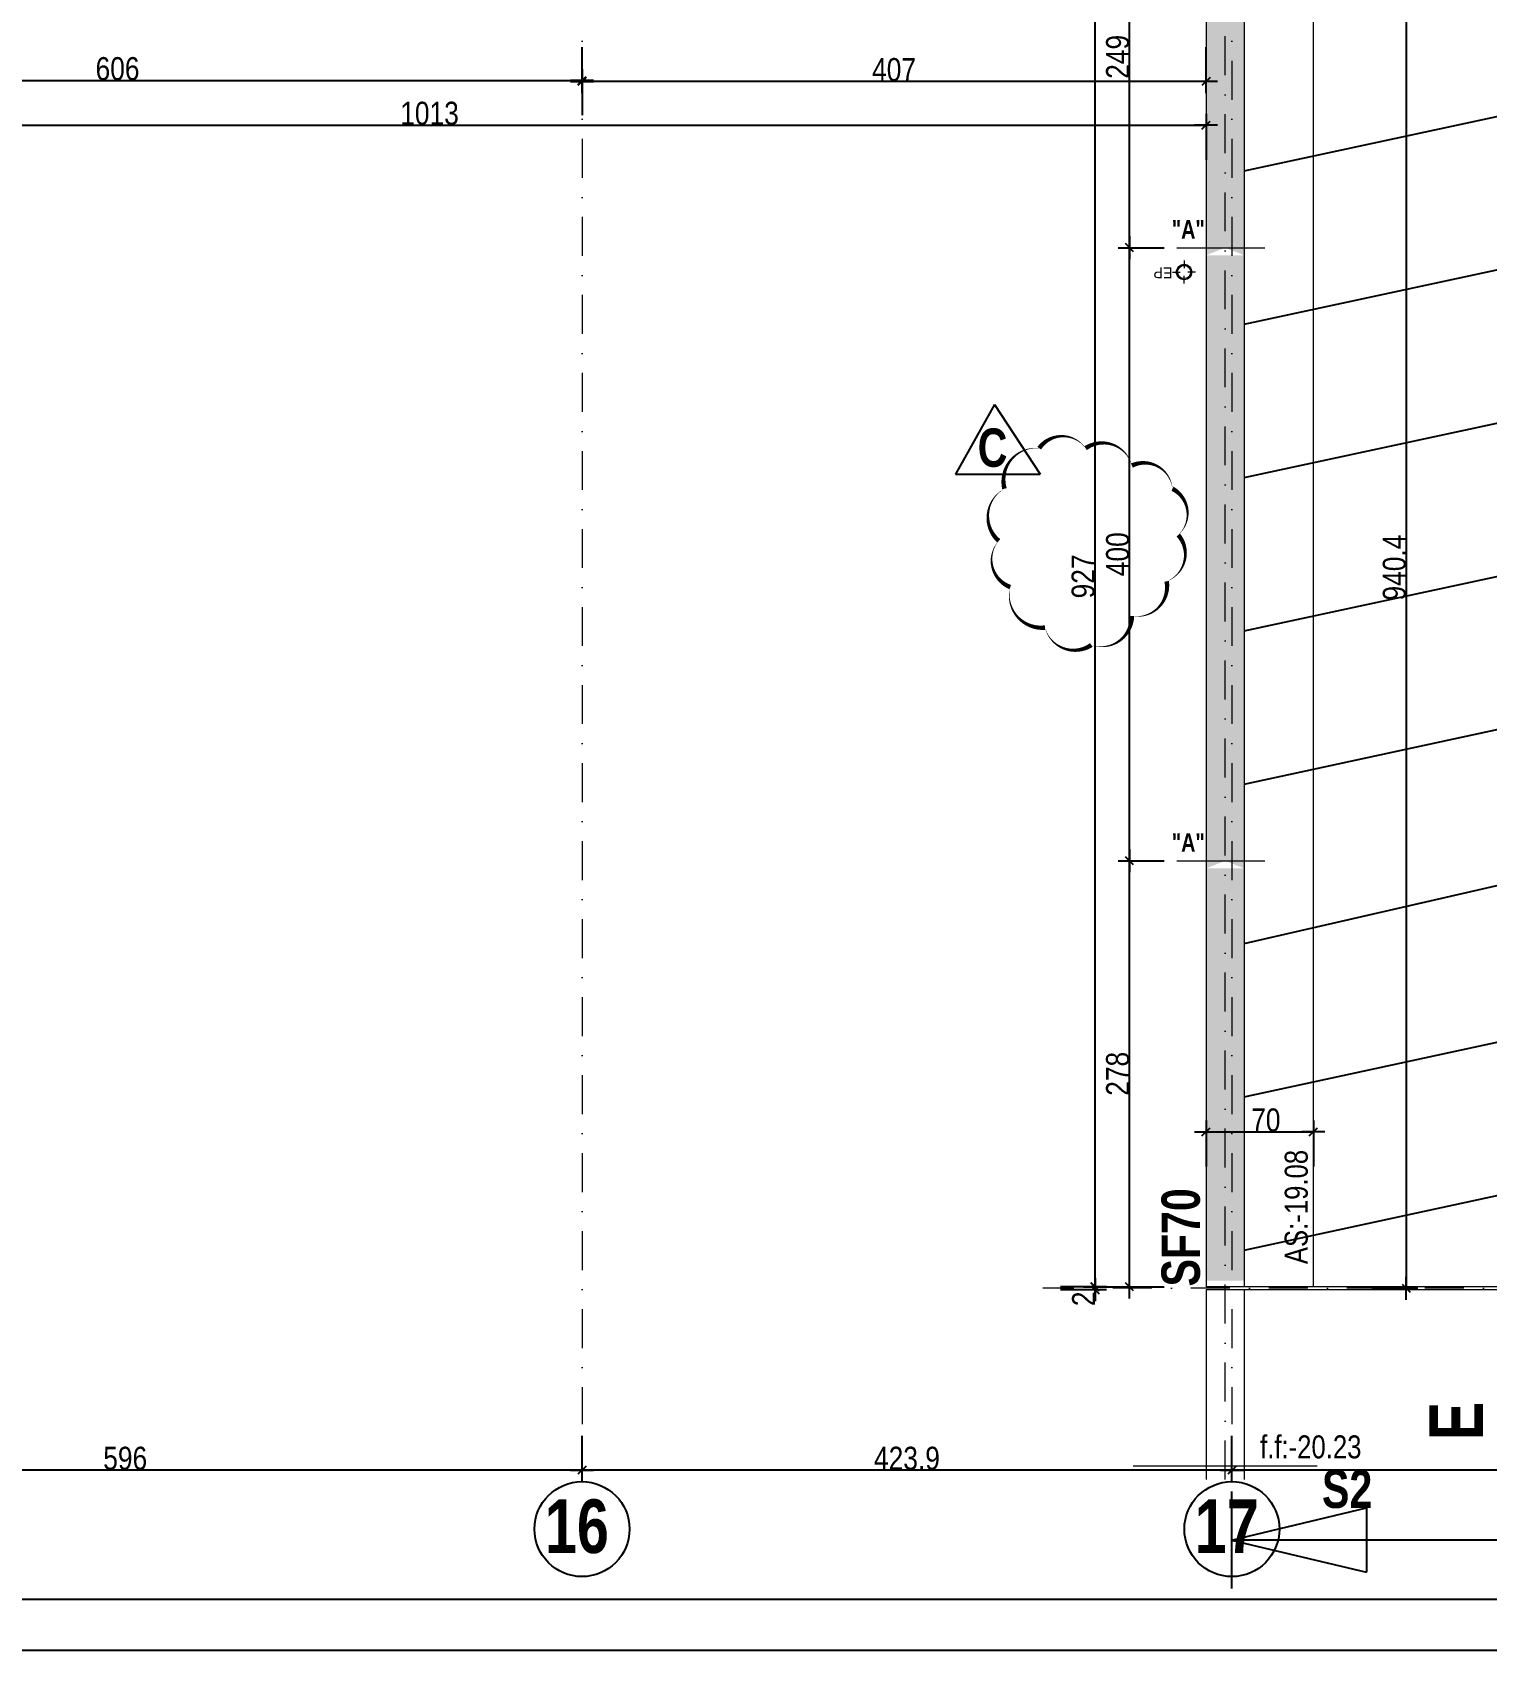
# Model space of a CAD drawing. Header units: centimetres. Extents: x -40 to 58779, y 2083 to 6283.
# Drawn here: x 55400 to 56349, y 2083 to 3139 of the extents above; entities that cross this region are included whole.
import ezdxf
from ezdxf.enums import TextEntityAlignment as Align

# ---------------------------------------------------------------- set-up
doc = ezdxf.new("R2010")
doc.units = ezdxf.units.CM
doc.header["$PDMODE"] = 1
doc.header["$PDSIZE"] = -2
doc.linetypes.add('TIRETPTX2', pattern=[50.8, 25.4, -12.7, 0, -12.7])
for name, color, linetype in [('01_cote_gen', 4, 'Continuous'), ('01_poch_murs', 253, 'Continuous'), ('01_texte', 230, 'Continuous'), ('AA_COTES', 2, 'Continuous')]:
    doc.layers.add(name, color=color, linetype=linetype)
for name, color, linetype, lineweight in [('01_murs_coup', 5, 'Continuous', 60), ('01_sem', 42, 'Continuous', 15), ('01_tram_axes', 2, 'TIRETPTX2', 9), ('B Général', 7, 'Continuous', 5), ('C ANNOTATIONS-prestations', 7, 'Continuous', 5)]:
    doc.layers.add(name, color=color, linetype=linetype, lineweight=lineweight)
doc.styles.add('Eurostile', font='')
doc.styles.add('impact', font='impact.ttf')
doc.styles.add('MATTE_TXT', font='arial.ttf')
doc.styles.add('STYLE2', font='ARIALN.TTF')
doc.styles.get('Eurostile').set_extended_font_data('Eurostile')
doc.dimstyles.new('JB50', dxfattribs={"dimscale": 0.1, "dimtxt": 150, "dimasz": 15, "dimexe": 0.1, "dimexo": 0.1, "dimgap": 0.09, "dimtad": 1, "dimdec": 1, "dimdsep": 46, "dimtxsty": 'STYLE2', "dimblk1": 'BOND_G', "dimblk2": 'BOND_D', "dimsah": 1, "dimcen": 1.5, "dimdle": 0.01, "dimse1": 1, "dimse2": 1, "dimclrd": 4, "dimclre": 2, "dimclrt": 6, "dimazin": 2, "dimtfac": 2.333333, "dimtdec": 1, "dimtix": 1, "dimtmove": 2, "dimatfit": 3, "dimldrblk": 'BOND_G', "dimfxl": 1, "dimtolj": 1, "dimtzin": 0, "dimarcsym": 0})

# ---------------------------------------------------------------- blocks, each defined once
blk = doc.blocks.new('EP')
at = {"layer": 'B Général', "color": 7, "linetype": 'Continuous', "lineweight": 5}
for p, q in [((-7.5, 0), (-2.5, 0)), ((0, 7.5), (0, 2.5)), ((7.5, 0), (2.5, 0)), ((0, -7.5), (0, -2.5))]:
    blk.add_line(p, q, dxfattribs=at)
at = {"layer": 'B Général', "color": 7, "linetype": 'Continuous', "lineweight": 5, "flags": 128}
for points in [[(-5, 0, -1), (5, 0, -1)], [(-4.3, 0, -1), (4.3, 0, -1)]]:
    blk.add_lwpolyline(points, format="xyb", close=True, dxfattribs=at)
at = {"layer": 'C ANNOTATIONS-prestations', "insert": (7.5, 4), "char_height": 7.06, "attachment_point": 1, "line_spacing_factor": 0.894142, "style": 'Eurostile'}
blk.add_mtext('EP', dxfattribs=at)
blk = doc.blocks.new('BOND_G')
at = {"layer": 'AA_COTES', "color": 0}
for p, q in [((0, -5), (0, 15)), ((5, 0), (-5, 0)), ((1.77, 1.77), (-1.77, -1.77))]:
    blk.add_line(p, q, dxfattribs=at)
blk = doc.blocks.new('BOND_D')
at = {"layer": 'AA_COTES', "color": 0}
for p, q in [((5, 0), (-5, 0)), ((-1.77, -1.77), (1.77, 1.77)), ((0, 5), (0, -15))]:
    blk.add_line(p, q, dxfattribs=at)
blk = doc.blocks.new('*D1643')
at = {"layer": '01_cote_gen', "color": 4, "lineweight": -2, "transparency": 16777216}
blk.add_line((56781.3, 2200.7), (56184.3, 2200.7), dxfattribs=at)
at = {"layer": 'Defpoints', "color": 0, "lineweight": 0, "transparency": 16777216}
for p in [(56782.8, 2208.9), (56182.8, 2200.7), (56182.8, 2200.7)]:
    blk.add_point(p, dxfattribs=at)
at = {"layer": '01_cote_gen', "color": 4, "lineweight": -2, "transparency": 16777216, "xscale": 1.5, "yscale": 1.5, "zscale": 1.5, "rotation": 180}
blk.add_blockref('BOND_D', (56182.8, 2200.7), dxfattribs=at)
at = {"layer": '01_cote_gen', "color": 4, "lineweight": -2, "transparency": 16777216, "xscale": 1.5, "yscale": 1.5, "zscale": 1.5}
blk.add_blockref('BOND_G', (56782.8, 2200.7), dxfattribs=at)
at = {"layer": '01_cote_gen', "color": 6, "lineweight": 0, "transparency": 16777216, "insert": (56482.8, 2208.4), "char_height": 15, "attachment_point": 5, "style": 'STYLE2'}
blk.add_mtext('\\A1;600.1', dxfattribs=at)
blk = doc.blocks.new('*D1644')
at = {"layer": '01_cote_gen', "color": 4, "lineweight": -2, "transparency": 16777216}
blk.add_line((56181.3, 2200.7), (55760.4, 2200.7), dxfattribs=at)
at = {"layer": 'Defpoints', "color": 0, "lineweight": 0, "transparency": 16777216}
for p in [(55758.9, 2217), (55758.9, 2200.7), (56182.8, 2200.7)]:
    blk.add_point(p, dxfattribs=at)
at = {"layer": '01_cote_gen', "color": 4, "lineweight": -2, "transparency": 16777216, "xscale": 1.5, "yscale": 1.5, "zscale": 1.5, "rotation": 180}
blk.add_blockref('BOND_D', (55758.9, 2200.7), dxfattribs=at)
at = {"layer": '01_cote_gen', "color": 4, "lineweight": -2, "transparency": 16777216, "xscale": 1.5, "yscale": 1.5, "zscale": 1.5}
blk.add_blockref('BOND_G', (56182.8, 2200.7), dxfattribs=at)
at = {"layer": '01_cote_gen', "color": 6, "lineweight": 0, "transparency": 16777216, "insert": (55970.8, 2208.4), "char_height": 15, "attachment_point": 5, "style": 'STYLE2'}
blk.add_mtext('\\A1;423.9', dxfattribs=at)
blk = doc.blocks.new('*D1645')
at = {"layer": '01_cote_gen', "color": 4, "lineweight": -2, "transparency": 16777216}
blk.add_line((55757.4, 2200.7), (55164.4, 2200.7), dxfattribs=at)
at = {"layer": 'Defpoints', "color": 0, "lineweight": 0, "transparency": 16777216}
for p in [(55758.9, 2315.6), (55162.9, 2200.7), (55162.9, 2196.9)]:
    blk.add_point(p, dxfattribs=at)
at = {"layer": '01_cote_gen', "color": 4, "lineweight": -2, "transparency": 16777216, "xscale": 1.5, "yscale": 1.5, "zscale": 1.5, "rotation": 180}
blk.add_blockref('BOND_D', (55162.9, 2200.7), dxfattribs=at)
at = {"layer": '01_cote_gen', "color": 4, "lineweight": -2, "transparency": 16777216, "xscale": 1.5, "yscale": 1.5, "zscale": 1.5}
blk.add_blockref('BOND_G', (55758.9, 2200.7), dxfattribs=at)
at = {"layer": '01_cote_gen', "color": 6, "lineweight": 0, "transparency": 16777216, "insert": (55460.9, 2208.4), "char_height": 15, "attachment_point": 5, "style": 'STYLE2'}
blk.add_mtext('\\A1;596', dxfattribs=at)
blk = doc.blocks.new('*D1920')
at = {"layer": '01_cote_gen', "color": 4, "lineweight": -2, "ltscale": 0.2, "transparency": 16777216}
blk.add_line((56296.5, 3258.3), (56296.5, 2320.9), dxfattribs=at)
at = {"layer": 'Defpoints', "color": 0, "lineweight": 0, "ltscale": 0.2, "transparency": 16777216}
for p in [(56289, 3259.8), (56296.5, 2319.4), (56322.5, 2319.4)]:
    blk.add_point(p, dxfattribs=at)
at = {"layer": '01_cote_gen', "color": 4, "lineweight": -2, "ltscale": 0.2, "transparency": 16777216, "xscale": 1.5, "yscale": 1.5, "zscale": 1.5}
for name, p, rotation in [('BOND_G', (56296.5, 3259.8), 90), ('BOND_D', (56296.5, 2319.4), 270)]:
    blk.add_blockref(name, p, dxfattribs=dict(at, rotation=rotation))
at = {"layer": '01_cote_gen', "color": 6, "lineweight": 0, "ltscale": 0.2, "transparency": 16777216, "insert": (56288.8, 2789.6), "char_height": 15, "attachment_point": 5, "rotation": 90, "style": 'STYLE2'}
blk.add_mtext('\\A1;940.4', dxfattribs=at)
blk = doc.blocks.new('*D2063')
at = {"layer": '01_cote_gen', "color": 4, "lineweight": -2, "ltscale": 0.2, "transparency": 16777216}
blk.add_line((56167.4, 2421.4), (56234.4, 2421.4), dxfattribs=at)
at = {"layer": 'Defpoints', "color": 0, "lineweight": 0, "ltscale": 0.2, "transparency": 16777216}
for p in [(56235.9, 2421.4), (56165.9, 2414.9), (56235.9, 2414.9)]:
    blk.add_point(p, dxfattribs=at)
at = {"layer": '01_cote_gen', "color": 4, "lineweight": -2, "ltscale": 0.2, "transparency": 16777216, "xscale": 1.5, "yscale": 1.5, "zscale": 1.5, "rotation": 180}
blk.add_blockref('BOND_G', (56165.9, 2421.4), dxfattribs=at)
at = {"layer": '01_cote_gen', "color": 4, "lineweight": -2, "ltscale": 0.2, "transparency": 16777216, "xscale": 1.5, "yscale": 1.5, "zscale": 1.5}
blk.add_blockref('BOND_D', (56235.9, 2421.4), dxfattribs=at)
at = {"layer": '01_cote_gen', "color": 6, "lineweight": 0, "ltscale": 0.2, "transparency": 16777216, "insert": (56204.9, 2429.1), "char_height": 15, "attachment_point": 5, "style": 'STYLE2'}
blk.add_mtext('\\A1;70', dxfattribs=at)
blk = doc.blocks.new('*D2065')
at = {"layer": '01_cote_gen', "color": 4, "lineweight": -2, "ltscale": 0.2, "transparency": 16777216}
blk.add_line((55154.4, 3107.3), (55757.4, 3107.3), dxfattribs=at)
at = {"layer": 'Defpoints', "color": 0, "lineweight": 0, "ltscale": 0.2, "transparency": 16777216}
for p in [(55758.9, 3107.3), (55152.9, 3086.5), (55758.9, 3072.5)]:
    blk.add_point(p, dxfattribs=at)
at = {"layer": '01_cote_gen', "color": 4, "lineweight": -2, "ltscale": 0.2, "transparency": 16777216, "xscale": 1.5, "yscale": 1.5, "zscale": 1.5, "rotation": 180}
blk.add_blockref('BOND_G', (55152.9, 3107.3), dxfattribs=at)
at = {"layer": '01_cote_gen', "color": 4, "lineweight": -2, "ltscale": 0.2, "transparency": 16777216, "xscale": 1.5, "yscale": 1.5, "zscale": 1.5}
blk.add_blockref('BOND_D', (55758.9, 3107.3), dxfattribs=at)
at = {"layer": '01_cote_gen', "color": 6, "lineweight": 0, "ltscale": 0.2, "transparency": 16777216, "insert": (55455.9, 3115), "char_height": 15, "attachment_point": 5, "style": 'STYLE2'}
blk.add_mtext('\\A1;606', dxfattribs=at)
blk = doc.blocks.new('*D2066')
at = {"layer": '01_cote_gen', "color": 4, "lineweight": -2, "ltscale": 0.2, "transparency": 16777216}
blk.add_line((56164.4, 3106.7), (55760.4, 3106.7), dxfattribs=at)
at = {"layer": 'Defpoints', "color": 0, "lineweight": 0, "ltscale": 0.2, "transparency": 16777216}
for p in [(55758.9, 3106.7), (56165.9, 3106.7), (55758.9, 3084.8)]:
    blk.add_point(p, dxfattribs=at)
at = {"layer": '01_cote_gen', "color": 4, "lineweight": -2, "ltscale": 0.2, "transparency": 16777216, "xscale": 1.5, "yscale": 1.5, "zscale": 1.5, "rotation": 180}
blk.add_blockref('BOND_D', (55758.9, 3106.7), dxfattribs=at)
at = {"layer": '01_cote_gen', "color": 4, "lineweight": -2, "ltscale": 0.2, "transparency": 16777216, "xscale": 1.5, "yscale": 1.5, "zscale": 1.5}
blk.add_blockref('BOND_G', (56165.9, 3106.7), dxfattribs=at)
at = {"layer": '01_cote_gen', "color": 6, "lineweight": 0, "ltscale": 0.2, "transparency": 16777216, "insert": (55962.4, 3114.4), "char_height": 15, "attachment_point": 5, "style": 'STYLE2'}
blk.add_mtext('\\A1;407', dxfattribs=at)
blk = doc.blocks.new('*D2067')
at = {"layer": '01_cote_gen', "color": 4, "lineweight": -2, "ltscale": 0.2, "transparency": 16777216}
blk.add_line((55154.4, 3078.2), (56164.4, 3078.2), dxfattribs=at)
at = {"layer": 'Defpoints', "color": 0, "lineweight": 0, "ltscale": 0.2, "transparency": 16777216}
for p in [(55152.9, 3086.5), (56165.9, 3078.2), (56165.9, 3073.2)]:
    blk.add_point(p, dxfattribs=at)
at = {"layer": '01_cote_gen', "color": 4, "lineweight": -2, "ltscale": 0.2, "transparency": 16777216, "xscale": 1.5, "yscale": 1.5, "zscale": 1.5, "rotation": 180}
blk.add_blockref('BOND_G', (55152.9, 3078.2), dxfattribs=at)
at = {"layer": '01_cote_gen', "color": 4, "lineweight": -2, "ltscale": 0.2, "transparency": 16777216, "xscale": 1.5, "yscale": 1.5, "zscale": 1.5}
blk.add_blockref('BOND_D', (56165.9, 3078.2), dxfattribs=at)
at = {"layer": '01_cote_gen', "color": 6, "lineweight": 0, "ltscale": 0.2, "transparency": 16777216, "insert": (55659.4, 3085.9), "char_height": 15, "attachment_point": 5, "style": 'STYLE2'}
blk.add_mtext('\\A1;1013', dxfattribs=at)
blk = doc.blocks.new('*D2080')
at = {"layer": '01_cote_gen', "color": 4, "lineweight": -2, "ltscale": 0.2, "transparency": 16777216}
blk.add_line((56116, 2321.8), (56116, 2596.8), dxfattribs=at)
at = {"layer": 'Defpoints', "color": 0, "lineweight": 0, "ltscale": 0.2, "transparency": 16777216}
for p in [(56116, 2598.3), (56146.8, 2598.3), (56138.5, 2320.3)]:
    blk.add_point(p, dxfattribs=at)
at = {"layer": '01_cote_gen', "color": 4, "lineweight": -2, "ltscale": 0.2, "transparency": 16777216, "xscale": 1.5, "yscale": 1.5, "zscale": 1.5}
for name, p, rotation in [('BOND_D', (56116, 2598.3), 90), ('BOND_G', (56116, 2320.3), 270)]:
    blk.add_blockref(name, p, dxfattribs=dict(at, rotation=rotation))
at = {"layer": '01_cote_gen', "color": 6, "lineweight": 0, "ltscale": 0.2, "transparency": 16777216, "insert": (56108.3, 2459.3), "char_height": 15, "attachment_point": 5, "rotation": 90, "style": 'STYLE2'}
blk.add_mtext('\\A1;278', dxfattribs=at)
blk = doc.blocks.new('*D2081')
at = {"layer": '01_cote_gen', "color": 4, "lineweight": -2, "ltscale": 0.2, "transparency": 16777216}
blk.add_line((56116, 2599.8), (56116, 2996.8), dxfattribs=at)
at = {"layer": 'Defpoints', "color": 0, "lineweight": 0, "ltscale": 0.2, "transparency": 16777216}
for p in [(56116, 2998.3), (56146.8, 2998.3), (56138.5, 2598.3)]:
    blk.add_point(p, dxfattribs=at)
at = {"layer": '01_cote_gen', "color": 4, "lineweight": -2, "ltscale": 0.2, "transparency": 16777216, "xscale": 1.5, "yscale": 1.5, "zscale": 1.5}
for name, p, rotation in [('BOND_D', (56116, 2998.3), 90), ('BOND_G', (56116, 2598.3), 270)]:
    blk.add_blockref(name, p, dxfattribs=dict(at, rotation=rotation))
at = {"layer": '01_cote_gen', "color": 6, "lineweight": 0, "ltscale": 0.2, "transparency": 16777216, "insert": (56108.3, 2798.3), "char_height": 15, "attachment_point": 5, "rotation": 90, "style": 'STYLE2'}
blk.add_mtext('\\A1;400', dxfattribs=at)
blk = doc.blocks.new('*D2082')
at = {"layer": '01_cote_gen', "color": 4, "lineweight": -2, "ltscale": 0.2, "transparency": 16777216}
blk.add_line((56116, 2999.8), (56116, 3245.8), dxfattribs=at)
at = {"layer": 'Defpoints', "color": 0, "lineweight": 0, "ltscale": 0.2, "transparency": 16777216}
for p in [(56114.5, 3247.3), (56116, 3247.3), (56138.5, 2998.3)]:
    blk.add_point(p, dxfattribs=at)
at = {"layer": '01_cote_gen', "color": 4, "lineweight": -2, "ltscale": 0.2, "transparency": 16777216, "xscale": 1.5, "yscale": 1.5, "zscale": 1.5}
for name, p, rotation in [('BOND_D', (56116, 3247.3), 90), ('BOND_G', (56116, 2998.3), 270)]:
    blk.add_blockref(name, p, dxfattribs=dict(at, rotation=rotation))
at = {"layer": '01_cote_gen', "color": 6, "lineweight": 0, "ltscale": 0.2, "transparency": 16777216, "insert": (56108.3, 3122.8), "char_height": 15, "attachment_point": 5, "rotation": 90, "style": 'STYLE2'}
blk.add_mtext('\\A1;249', dxfattribs=at)
blk = doc.blocks.new('*D2109')
at = {"layer": '01_cote_gen', "color": 4, "lineweight": -2, "ltscale": 0.2, "transparency": 16777216}
blk.add_line((56093.5, 2321.8), (56093.5, 3245.8), dxfattribs=at)
at = {"layer": 'Defpoints', "color": 0, "lineweight": 0, "ltscale": 0.2, "transparency": 16777216}
for p in [(56093.5, 3247.3), (56108.5, 3247.3), (56108.5, 2320.3)]:
    blk.add_point(p, dxfattribs=at)
at = {"layer": '01_cote_gen', "color": 4, "lineweight": -2, "ltscale": 0.2, "transparency": 16777216, "xscale": 1.5, "yscale": 1.5, "zscale": 1.5}
for name, p, rotation in [('BOND_D', (56093.5, 3247.3), 90), ('BOND_G', (56093.5, 2320.3), 270)]:
    blk.add_blockref(name, p, dxfattribs=dict(at, rotation=rotation))
at = {"layer": '01_cote_gen', "color": 6, "lineweight": 0, "ltscale": 0.2, "transparency": 16777216, "insert": (56085.8, 2783.8), "char_height": 15, "attachment_point": 5, "rotation": 90, "style": 'STYLE2'}
blk.add_mtext('\\A1;927', dxfattribs=at)
blk = doc.blocks.new('*D2111')
at = {"layer": '01_cote_gen', "color": 4, "lineweight": -2, "ltscale": 0.2, "transparency": 16777216}
for p, q in [((56093.5, 2321.9), (56093.5, 2323.4)), ((56093.5, 2318.4), (56093.5, 2320.4)), ((56093.5, 2316.9), (56093.5, 2315.4))]:
    blk.add_line(p, q, dxfattribs=at)
at = {"layer": 'Defpoints', "color": 0, "lineweight": 0, "ltscale": 0.2, "transparency": 16777216}
for p in [(56093.5, 2320.4), (56165.9, 2320.4), (56165.9, 2318.4)]:
    blk.add_point(p, dxfattribs=at)
at = {"layer": '01_cote_gen', "color": 4, "lineweight": -2, "ltscale": 0.2, "transparency": 16777216, "xscale": 1.5, "yscale": 1.5, "zscale": 1.5}
for name, p, rotation in [('BOND_D', (56093.5, 2320.4), 270), ('BOND_G', (56093.5, 2318.4), 90)]:
    blk.add_blockref(name, p, dxfattribs=dict(at, rotation=rotation))
at = {"layer": '01_cote_gen', "color": 6, "lineweight": 0, "ltscale": 0.2, "transparency": 16777216, "insert": (56086, 2312.5), "char_height": 15, "attachment_point": 5, "rotation": 90, "style": 'STYLE2'}
blk.add_mtext('\\A1;2', dxfattribs=at)

msp = doc.modelspace()

# ---------------------------------------------------------------- hatches: boundary and pattern name
at = {"layer": '01_poch_murs', "lineweight": 0}
h = msp.add_hatch(color=256, dxfattribs=at)
h.dxf.hatch_style = 1
h.paths.add_polyline_path([(56190.88, 3750.39), (56165.88, 3750.39), (56165.88, 3272.29), (56045.88, 3272.29), (56045.88, 3730.39), (56025.88, 3730.39), (56025.88, 3272.29), (55765.87, 3272.29), (55765.87, 3706.35), (55745.87, 3706.35), (55745.87, 3272.29), (55174.87, 3272.29), (55174.87, 3706.35), (55154.87, 3706.35), (55154.87, 3247.29), (56165.88, 3247.29), (56165.88, 3230.39), (56165.88, 3200.39), (56165.88, 2324.39), (56190.88, 2324.39)])

# ---------------------------------------------------------------- linework, layer by layer
at = {"layer": '01_cote_gen'}
msp.add_line((57985.44, 2082.97), (51358.18, 2082.97), dxfattribs=at)
at = {"layer": '01_murs_coup', "lineweight": 18}
for p, q in [((56190.88, 3830.39), (56190.88, 2320.39)), ((56165.88, 3247.29), (56165.88, 2320.39)), ((56190.88, 2320.39), (56165.88, 2320.39)), ((56165.88, 2318.39), (56165.88, 2194.6)), ((56190.88, 2318.39), (56165.88, 2318.39)), ((56190.88, 2318.39), (56190.88, 2194.6))]:
    msp.add_line(p, q, dxfattribs=at)
at = {"layer": '01_poch_murs', "ltscale": 3}
for p, q in [((56190.88, 3048.34), (56484.35, 3111.65)), ((56190.88, 2948.34), (56484.35, 3011.65)), ((56190.88, 2848.34), (56484.35, 2911.65)), ((56190.88, 2748.34), (56484.35, 2811.65)), ((56190.88, 2648.34), (56484.35, 2711.65)), ((56190.88, 2544.34), (56484.35, 2611.65)), ((56190.88, 2444.34), (56484.35, 2507.65)), ((56190.88, 2344.34), (56484.35, 2407.65))]:
    msp.add_line(p, q, dxfattribs=at)
at = {"layer": '01_sem', "ltscale": 2}
msp.add_line((56235.88, 3317.29), (56235.88, 2320.39), dxfattribs=at)
at = {"layer": '01_sem', "lineweight": 5}
for p, q in [((56146.77, 2998.29), (56204.27, 2998.29)), ((56146.77, 2598.29), (56204.27, 2598.29)), ((56777.83, 2320.39), (56190.88, 2320.39)), ((56777.83, 2318.39), (56190.88, 2318.39)), ((56238.38, 2203.39), (56118.38, 2203.39))]:
    msp.add_line(p, q, dxfattribs=at)
for points in [[(56165.88, 2993.29), (56190.88, 2993.29), (56190.88, 3003.29), (56165.88, 3003.29)], [(56165.88, 2593.29), (56190.88, 2593.29), (56190.88, 2603.29), (56165.88, 2603.29)]]:
    msp.add_solid(points, dxfattribs=at)
at = {"layer": '01_texte'}
for p, q in [((56028, 2896), (56002.5, 2850.5)), ((56028, 2896), (56057.65, 2850.5)), ((56002.5, 2850.5), (56057.65, 2850.5)), ((56182.61, 2186.75), (56182.61, 2123.48)), ((56182.61, 2155.12), (56270.56, 2176.07)), ((56270.56, 2176.07), (56270.56, 2134.16)), ((57317.83, 2155.12), (56182.61, 2155.12)), ((56182.61, 2155.12), (56270.56, 2134.16)), ((51408.18, 2116.63), (57642.8, 2116.63))]:
    msp.add_line(p, q, dxfattribs=at)
msp.add_lwpolyline([(56034.42, 2841.03, 0, 3, 0.5205671), (56030.65, 2807.05, 0, 3, 0.5205671), (56030.65, 2807.05, 0, 3, 0.5205671), (56038.2, 2776.84, 0, 3, 0.5205671), (56038.2, 2776.84, 0, 3, 0.5205671), (56060.87, 2750.41, 0, 3, 0.5205671), (56060.87, 2750.41, 0, 3, 0.5205671), (56091.1, 2739.09, 0, 3, 0.5205671), (56091.1, 2739.09, 0, 3, 0.5205671), (56117.54, 2757.97, 0, 3, 0.5205671), (56117.54, 2757.97, 0, 3, 0.5205671), (56140.21, 2780.62, 0, 3, 0.5205671), (56140.21, 2780.62, 0, 3, 0.5205671), (56147.77, 2810.83, 0, 3, 0.5205671), (56147.77, 2810.83, 0, 3, 0.5205671), (56143.99, 2841.03, 0, 3, 0.5205671), (56143.99, 2841.03, 0, 3, 0.5205671), (56117.54, 2856.14, 0, 3, 0.5205671), (56117.54, 2856.14, 0, 3, 0.5205671), (56087.32, 2867.46, 0, 3, 0.5205671), (56087.32, 2867.46, 0, 3, 0.5205671), (56057.09, 2867.46, 0, 3, 0.5205671), (56057.09, 2867.46, 0, 3, 0.5205671)], format="xyseb", close=True, dxfattribs=at)
for centre in [(55758.87, 2162.26), (56182.77, 2162.26)]:
    msp.add_circle(centre, 30.98, dxfattribs=at)
at = {"layer": '01_tram_axes'}
for p, q in [((55758.87, 5716.04), (55758.87, 2230.67)), ((56182.77, 5716.04), (56182.77, 2230.67)), ((56178.38, 2194.6), (56178.38, 3961.96)), ((57453.9, 2319.39), (56059.53, 2319.39))]:
    msp.add_line(p, q, dxfattribs=at)

# ---------------------------------------------------------------- block references
at = {"layer": 'B Général', "color": 7, "rotation": 180}
msp.add_blockref('EP', (56151.62, 2982.4), dxfattribs=at)

# ---------------------------------------------------------------- texts
at = {"layer": '01_texte', "style": 'impact'}
for p in [(56143.57, 3004.25), (56143.57, 2604.25)]:
    msp.add_text('"A"', height=12, dxfattribs=at).set_placement(p)
for s, p in [('C', (56036.32, 2847.84)), ('S2', (56274.34, 2168.56))]:
    msp.add_text(s, height=25, dxfattribs=at).set_placement(p, align=Align.BOTTOM_RIGHT)
at = {"layer": '01_texte', "style": 'MATTE_TXT', "width": 0.8}
msp.add_text('AS:-19.08', height=15, rotation=90, dxfattribs=at).set_placement((56236.73, 2335.13), align=Align.BOTTOM_LEFT)
at = {"layer": '01_texte', "style": 'impact'}
msp.add_text('SF70', height=25, rotation=90, dxfattribs=at).set_placement((56169.36, 2384.67), align=Align.BOTTOM_RIGHT)
msp.add_text('E', height=35, rotation=90, dxfattribs=at).set_placement((56357.05, 2232.78), align=Align.BOTTOM_CENTER)
at = {"layer": '01_texte', "style": 'MATTE_TXT', "width": 0.8}
msp.add_text('f.f:-20.23', height=15, dxfattribs=at).set_placement((56201.13, 2203.91), align=Align.BOTTOM_LEFT)
at = {"layer": '01_texte', "style": 'impact'}
for s, p in [('16', (55755.53, 2164.14)), ('17', (56179.43, 2164.14))]:
    msp.add_text(s, height=35, dxfattribs=at).set_placement(p, align=Align.MIDDLE_CENTER)

# ---------------------------------------------------------------- dimensions: what is measured, and where the dimension line sits
at = {"layer": '01_cote_gen', "lineweight": 0, "ltscale": 0.2}
for base, p1, p2, picture, middle in [((56296.49, 2319.39), (56288.99, 3259.79), (56322.5, 2319.39), '*D1920', (56288.82, 2789.59)), ((56093.5, 3247.29), (56108.5, 2320.29), (56108.5, 3247.29), '*D2109', (56085.83, 2783.79)), ((56116, 3247.29), (56138.5, 2998.29), (56114.5, 3247.29), '*D2082', (56108.33, 3122.79)), ((56116, 2998.29), (56138.5, 2598.29), (56146.77, 2998.29), '*D2081', (56108.33, 2798.29)), ((56116, 2598.29), (56138.5, 2320.29), (56146.77, 2598.29), '*D2080', (56108.33, 2459.29))]:
    dim = msp.add_linear_dim(base=base, p1=p1, p2=p2, angle=90, dimstyle='JB50', dxfattribs=at)
    dim.commit()
    dim.dimension.update_dxf_attribs({"geometry": picture, "text_midpoint": middle})
for base, p1, p2, picture, middle in [((55758.87, 3106.71), (56165.88, 3106.71), (55758.87, 3084.82), '*D2066', (55962.37, 3114.38)), ((55758.87, 3107.32), (55152.87, 3086.5), (55758.87, 3072.5), '*D2065', (55455.87, 3114.98)), ((56165.88, 3078.25), (55152.87, 3086.5), (56165.88, 3073.25), '*D2067', (55659.37, 3085.92))]:
    dim = msp.add_linear_dim(base=base, p1=p1, p2=p2, dimstyle='JB50', dxfattribs=at)
    dim.commit()
    dim.dimension.update_dxf_attribs({"geometry": picture, "text_midpoint": middle})
dim = msp.add_linear_dim(base=(56235.88, 2421.41), p1=(56165.88, 2414.91), p2=(56235.88, 2414.91), dimstyle='JB50', dxfattribs=at)
dim.commit()
dim.dimension.update_dxf_attribs({"geometry": '*D2063', "text_midpoint": (56204.88, 2429.08), "dimtype": 160})
dim = msp.add_linear_dim(base=(56093.5, 2320.39), p1=(56165.88, 2318.39), p2=(56165.88, 2320.39), angle=90, dimstyle='JB50', dxfattribs=at)
dim.commit()
dim.dimension.update_dxf_attribs({"geometry": '*D2111', "text_midpoint": (56085.96, 2312.5), "dimtype": 160})
at = {"layer": '01_cote_gen', "lineweight": 0}
for base, p1, p2, picture, middle in [((55162.87, 2200.75), (55758.87, 2315.57), (55162.87, 2196.85), '*D1645', (55460.87, 2208.42)), ((55758.87, 2200.75), (56182.77, 2200.75), (55758.87, 2217.03), '*D1644', (55970.82, 2208.42)), ((56182.77, 2200.75), (56782.83, 2208.89), (56182.77, 2200.75), '*D1643', (56482.8, 2208.42))]:
    dim = msp.add_linear_dim(base=base, p1=p1, p2=p2, dimstyle='JB50', dxfattribs=at)
    dim.commit()
    dim.dimension.update_dxf_attribs({"geometry": picture, "text_midpoint": middle})

doc.saveas('drawing.dxf')
